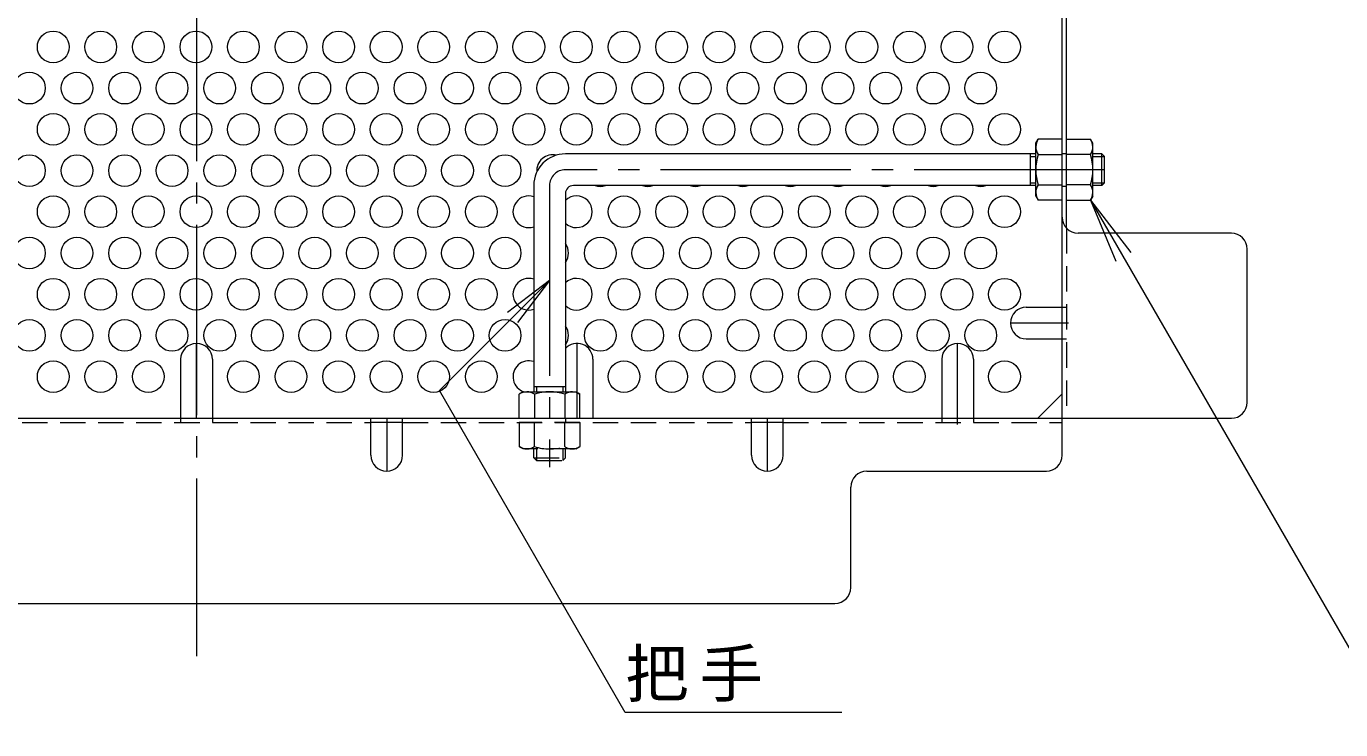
# Model space of a CAD drawing. Units: millimetres at full size, sheet at 1:4; details may follow other scales. Extents: x -1070 to 1072, y -788 to 743.
# Drawn here: x 279 to 527.7, y 255.9 to 388.9 of the extents above; entities that cross this region are included whole.
import ezdxf

# ---------------------------------------------------------------- set-up
doc = ezdxf.new("R2010")
doc.units = ezdxf.units.MM
doc.header["$LTSCALE"] = 4
for name, pattern in [('CHAIN1', [8, 5, -1, 1, -1]), ('CHAIN2', [12, 9, -1, 1, -1]), ('DASHED1', [1.8, 1.2, -0.6])]:
    doc.linetypes.add(name, pattern=pattern)
for name, color, linetype, lineweight in [('4-1', 3, 'Continuous', 9), ('4-5', 7, 'Continuous', 9), ('4-6', 2, 'Continuous', 9), ('4-7', 6, 'Continuous', 5), ('4-8', 2, 'Continuous', 9), ('4-9', 2, 'Continuous', 9)]:
    doc.layers.add(name, color=color, linetype=linetype, lineweight=lineweight)
doc.styles.add('ＭＳ ゴシック', font='')
doc.styles.get('ＭＳ ゴシック').set_extended_font_data('MS Gothic')

msp = doc.modelspace()

# ---------------------------------------------------------------- linework, layer by layer
at = {"layer": '4-1'}
for p, q in [((469.962, 364.808), (380.962, 364.808)), ((468.962, 358.808), (468.962, 364.808)), ((468.962, 364.308), (469.962, 364.308)), ((482.462, 364.808), (480.762, 364.808)), ((480.762, 364.308), (482.962, 364.308)), ((482.462, 358.808), (482.462, 364.808)), ((482.462, 364.808), (482.962, 364.308)), ((482.962, 359.308), (482.962, 364.308)), ((374.962, 358.808), (374.962, 319.808)), ((469.962, 358.808), (382.462, 358.808)), ((468.962, 359.308), (469.962, 359.308)), ((480.762, 359.308), (482.962, 359.308)), ((482.462, 358.808), (480.762, 358.808)), ((482.462, 358.808), (482.962, 359.308)), ((380.962, 357.308), (380.962, 319.808)), ((374.962, 320.808), (380.962, 320.808)), ((375.462, 320.808), (375.462, 319.808)), ((380.462, 320.808), (380.462, 319.808))]:
    msp.add_line(p, q, dxfattribs=at)
at = {"layer": '4-1', "linetype": 'CHAIN2'}
for p, q in [((482.962, 361.808), (380.962, 361.808)), ((377.962, 358.808), (377.962, 305.576))]:
    msp.add_line(p, q, dxfattribs=at)
at = {"layer": '4-1', "linetype": 'DASHED1'}
for p, q in [((374.962, 307.308), (374.962, 309.008)), ((375.462, 309.008), (375.462, 306.808)), ((380.462, 309.008), (380.462, 306.808)), ((380.962, 307.308), (380.962, 309.008)), ((374.962, 307.308), (380.962, 307.308)), ((374.962, 307.308), (375.462, 306.808)), ((375.462, 306.808), (380.462, 306.808)), ((380.962, 307.308), (380.462, 306.808))]:
    msp.add_line(p, q, dxfattribs=at)
at = {"layer": '4-1'}
for centre, radius in [((380.962, 358.808), 6), ((382.462, 357.308), 1.5)]:
    msp.add_arc(centre, radius, 90, 180, dxfattribs=at)
at = {"layer": '4-1', "linetype": 'CHAIN2'}
msp.add_arc((380.962, 358.808), 3, 90, 180, dxfattribs=at)
at = {"layer": '4-5'}
for p, q in [((480.329, 356.058), (538.146, 255.915)), ((480.329, 356.058), (485.112, 344.509)), ((480.329, 356.058), (487.938, 346.141)), ((377.962, 340.869), (370.028, 334.781)), ((433.289, 259.165), (392.289, 259.165))]:
    msp.add_line(p, q, dxfattribs=at)
msp.add_lwpolyline([(392.289, 259.165), (357.139, 320.046), (377.962, 340.869), (371.874, 332.936)], dxfattribs=at)
at = {"layer": '4-6'}
for centre in [(284.043, 385.028), (293.043, 385.028), (302.043, 385.028), (311.043, 385.028), (320.043, 385.028), (329.043, 385.028), (338.043, 385.028), (347.043, 385.028), (356.043, 385.028), (365.043, 385.028), (374.043, 385.028), (383.043, 385.028), (392.043, 385.028), (401.043, 385.028), (410.043, 385.028), (419.043, 385.028), (428.043, 385.028), (437.043, 385.028), (446.043, 385.028), (455.043, 385.028), (464.043, 385.028), (279.543, 377.234), (288.543, 377.234), (297.543, 377.234), (306.543, 377.234), (315.543, 377.234), (324.543, 377.234), (333.543, 377.234), (342.543, 377.234), (351.543, 377.234), (360.543, 377.234), (369.543, 377.234), (378.543, 377.234), (387.543, 377.234), (396.543, 377.234), (405.543, 377.234), (414.543, 377.234), (423.543, 377.234), (432.543, 377.234), (441.543, 377.234), (450.543, 377.234), (459.543, 377.234), (284.043, 369.44), (293.043, 369.44), (302.043, 369.44), (311.043, 369.44), (320.043, 369.44), (329.043, 369.44), (338.043, 369.44), (347.043, 369.44), (356.043, 369.44), (365.043, 369.44), (374.043, 369.44), (383.043, 369.44), (392.043, 369.44), (401.043, 369.44), (410.043, 369.44), (419.043, 369.44), (428.043, 369.44), (437.043, 369.44), (446.043, 369.44), (455.043, 369.44), (464.043, 369.44), (279.543, 361.645), (288.543, 361.645), (297.543, 361.645), (306.543, 361.645), (315.543, 361.645), (324.543, 361.645), (333.543, 361.645), (342.543, 361.645), (351.543, 361.645), (360.543, 361.645), (369.543, 361.645), (284.043, 353.851), (293.043, 353.851), (302.043, 353.851), (311.043, 353.851), (320.043, 353.851), (329.043, 353.851), (338.043, 353.851), (347.043, 353.851), (356.043, 353.851), (365.043, 353.851), (392.043, 353.851), (401.043, 353.851), (410.043, 353.851), (419.043, 353.851), (428.043, 353.851), (437.043, 353.851), (446.043, 353.851), (455.043, 353.851), (464.043, 353.851), (279.543, 346.057), (288.543, 346.057), (297.543, 346.057), (306.543, 346.057), (315.543, 346.057), (324.543, 346.057), (333.543, 346.057), (342.543, 346.057), (351.543, 346.057), (360.543, 346.057), (369.543, 346.057), (387.543, 346.057), (396.543, 346.057), (405.543, 346.057), (414.543, 346.057), (423.543, 346.057), (432.543, 346.057), (441.543, 346.057), (450.543, 346.057), (459.543, 346.057), (284.043, 338.263), (293.043, 338.263), (302.043, 338.263), (311.043, 338.263), (320.043, 338.263), (329.043, 338.263), (338.043, 338.263), (347.043, 338.263), (356.043, 338.263), (365.043, 338.263), (392.043, 338.263), (401.043, 338.263), (410.043, 338.263), (419.043, 338.263), (428.043, 338.263), (437.043, 338.263), (446.043, 338.263), (455.043, 338.263), (464.043, 338.263), (279.543, 330.468), (288.543, 330.468), (297.543, 330.468), (306.543, 330.468), (315.543, 330.468), (324.543, 330.468), (333.543, 330.468), (342.543, 330.468), (351.543, 330.468), (360.543, 330.468), (369.543, 330.468), (387.543, 330.468), (396.543, 330.468), (405.543, 330.468), (414.543, 330.468), (423.543, 330.468), (432.543, 330.468), (441.543, 330.468), (450.543, 330.468), (459.543, 330.468), (284.043, 322.674), (293.043, 322.674), (302.043, 322.674), (320.043, 322.674), (329.043, 322.674), (338.043, 322.674), (347.043, 322.674), (356.043, 322.674), (365.043, 322.674), (392.043, 322.674), (401.043, 322.674), (410.043, 322.674), (419.043, 322.674), (428.043, 322.674), (437.043, 322.674), (446.043, 322.674), (464.043, 322.674)]:
    msp.add_circle(centre, 3, dxfattribs=at)
for centre, start, end in [((378.543, 361.645), 76.29677, 184.60938), ((387.543, 361.645), 251.02858, 288.97142), ((396.543, 361.645), 251.02858, 288.97142), ((405.543, 361.645), 251.02858, 288.97142), ((414.543, 361.645), 251.02858, 288.97142), ((423.543, 361.645), 251.02858, 288.97142), ((432.543, 361.645), 251.02858, 288.97142), ((441.543, 361.645), 251.02858, 288.97142), ((450.543, 361.645), 251.02858, 288.97142), ((459.543, 361.645), 251.02858, 288.97142), ((374.043, 353.851), 72.16065, 287.83935), ((383.043, 353.851), 226.0802, 133.9198), ((378.543, 346.057), 323.74076, 36.25924), ((374.043, 338.263), 72.16065, 287.83935), ((383.043, 338.263), 226.0802, 133.9198), ((378.543, 330.468), 323.74076, 36.25924), ((374.043, 322.674), 72.16065, 252.80416)]:
    msp.add_arc(centre, 3, start, end, dxfattribs=at)
at = {"layer": '4-7', "color": 2, "linetype": 'CHAIN2', "lineweight": 9}
msp.add_line((311.162, 687.415), (311.162, 269.808), dxfattribs=at)
at = {"layer": '4-7', "color": 2, "lineweight": 9}
for p, q in [((474.962, 307.808), (474.962, 649.415)), ((475.762, 350.77), (475.762, 460.151)), ((506.965, 349.809), (477.962, 349.809)), ((509.965, 317.808), (509.965, 346.809)), ((470.349, 314.808), (474.962, 319.42)), ((115.358, 314.808), (506.965, 314.808)), ((350.162, 314.008), (344.162, 314.008)), ((422.162, 314.008), (416.162, 314.008)), ((437.961, 304.808), (471.962, 304.808)), ((434.961, 282.808), (434.961, 301.808)), ((190.363, 279.808), (431.961, 279.808))]:
    msp.add_line(p, q, dxfattribs=at)
at = {"layer": '4-7', "color": 2, "linetype": 'DASHED1', "lineweight": 9}
for p, q in [((475.762, 364.808), (474.962, 364.808)), ((475.762, 358.608), (474.962, 358.608)), ((475.762, 350.77), (475.762, 314.804)), ((474.962, 335.801), (475.762, 335.801)), ((474.962, 329.801), (475.762, 329.801)), ((278.162, 314.008), (344.162, 314.008)), ((308.162, 314.808), (308.162, 314.008)), ((314.162, 314.808), (314.162, 314.008)), ((350.162, 314.008), (416.162, 314.008)), ((380.962, 314.808), (380.962, 314.008)), ((422.162, 314.008), (474.962, 314.008)), ((452.162, 314.808), (452.162, 314.008)), ((458.162, 314.808), (458.162, 314.008))]:
    msp.add_line(p, q, dxfattribs=at)
at = {"layer": '4-7', "color": 2, "lineweight": 9}
for centre, start, end in [((477.962, 352.809), 180, 270), ((506.965, 346.809), 0, 90), ((506.965, 317.808), 270, 0), ((471.962, 307.808), 270, 0), ((437.961, 301.808), 90, 180), ((431.961, 282.808), 270, 0)]:
    msp.add_arc(centre, 3, start, end, dxfattribs=at)
at = {"layer": '4-8'}
for p, q in [((468.162, 335.801), (474.962, 335.801)), ((468.162, 329.801), (474.962, 329.801)), ((308.162, 325.958), (308.162, 314.808)), ((314.162, 325.958), (314.162, 314.808)), ((386.162, 325.958), (386.162, 314.808)), ((452.162, 325.958), (452.162, 314.808)), ((458.162, 325.958), (458.162, 314.808)), ((344.162, 307.808), (344.162, 314.808)), ((350.162, 307.808), (350.162, 314.808)), ((416.162, 307.808), (416.162, 314.808)), ((422.162, 307.808), (422.162, 314.808))]:
    msp.add_line(p, q, dxfattribs=at)
at = {"layer": '4-8', "linetype": 'CHAIN1'}
for p, q in [((476.162, 332.801), (465.162, 332.801)), ((311.162, 314.808), (311.162, 328.958)), ((383.162, 314.808), (383.162, 328.958)), ((455.162, 313.608), (455.162, 328.958)), ((347.162, 314.808), (347.162, 304.808)), ((419.162, 314.808), (419.162, 304.808))]:
    msp.add_line(p, q, dxfattribs=at)
at = {"layer": '4-8'}
for centre, start, end in [((468.162, 332.801), 90, 270), ((311.162, 325.958), 0, 180), ((383.162, 325.958), 0, 137.16657), ((455.162, 325.958), 0, 180), ((347.162, 307.808), 180, 0), ((419.162, 307.808), 180, 0)]:
    msp.add_arc(centre, 3, start, end, dxfattribs=at)
at = {"layer": '4-9'}
for p, q in [((469.962, 366.808), (470.395, 367.558)), ((469.962, 356.808), (469.962, 366.808)), ((474.962, 367.558), (470.395, 367.558)), ((474.962, 356.058), (474.962, 367.558)), ((475.762, 356.058), (475.762, 367.558)), ((475.762, 367.558), (480.329, 367.558)), ((480.762, 366.808), (480.329, 367.558)), ((480.762, 356.808), (480.762, 366.808)), ((470.395, 364.672), (474.962, 364.672)), ((480.329, 364.672), (475.762, 364.672)), ((470.395, 358.945), (474.962, 358.945)), ((480.329, 358.945), (475.762, 358.945)), ((469.962, 356.808), (470.395, 356.058)), ((474.962, 356.058), (470.395, 356.058)), ((475.762, 356.058), (480.329, 356.058)), ((480.762, 356.808), (480.329, 356.058)), ((372.962, 319.808), (372.212, 319.375)), ((372.212, 314.808), (372.212, 319.375)), ((372.962, 319.808), (382.962, 319.808)), ((375.098, 319.375), (375.098, 314.808)), ((380.825, 319.375), (380.825, 314.808)), ((382.962, 319.808), (383.712, 319.375)), ((383.712, 314.808), (383.712, 319.375)), ((372.212, 314.808), (383.712, 314.808))]:
    msp.add_line(p, q, dxfattribs=at)
at = {"layer": '4-9', "linetype": 'DASHED1'}
for p, q in [((383.712, 314.008), (372.212, 314.008)), ((372.212, 314.008), (372.212, 309.441)), ((375.098, 309.441), (375.098, 314.008)), ((380.825, 309.441), (380.825, 314.008)), ((383.712, 314.008), (383.712, 309.441)), ((372.962, 309.008), (372.212, 309.441)), ((382.962, 309.008), (372.962, 309.008)), ((382.962, 309.008), (383.712, 309.441))]:
    msp.add_line(p, q, dxfattribs=at)
at = {"layer": '4-9'}
for centre, radius, start, end in [((472.696, 366.148), 2.735, 180.2103, 212.68507), ((473.244, 365.913), 3.29, 149.99998, 176.07924), ((477.48, 365.913), 3.29, 3.92076, 30.00002), ((478.027, 366.148), 2.735, 327.31493, 359.7897), ((479.644, 361.808), 9.683, 162.79973, 197.20026), ((471.079, 361.808), 9.683, 342.79974, 17.20027), ((472.696, 357.468), 2.735, 147.31491, 179.78969), ((478.027, 357.468), 2.735, 0.21031, 32.68509), ((473.244, 357.703), 3.29, 183.92075, 210), ((477.48, 357.703), 3.29, 330, 356.07925), ((373.857, 316.526), 3.29, 93.92075, 120), ((373.622, 317.074), 2.735, 57.31491, 89.78969), ((377.962, 310.126), 9.683, 72.79973, 107.20026), ((382.302, 317.074), 2.735, 90.2103, 122.68507), ((382.067, 316.526), 3.29, 59.99998, 86.07924)]:
    msp.add_arc(centre, radius, start, end, dxfattribs=at)
at = {"layer": '4-9', "linetype": 'DASHED1'}
for centre, radius, start, end in [((373.857, 312.29), 3.29, 239.99998, 266.07924), ((373.622, 311.743), 2.735, 270.2103, 302.68507), ((377.962, 318.691), 9.683, 252.79973, 287.20026), ((382.302, 311.743), 2.735, 237.31491, 269.78969), ((382.067, 312.29), 3.29, 273.92075, 300)]:
    msp.add_arc(centre, radius, start, end, dxfattribs=at)

# ---------------------------------------------------------------- texts
at = {"layer": '4-5', "insert": (392.289, 261.165), "char_height": 8.798, "attachment_point": 7, "style": 'ＭＳ ゴシック'}
msp.add_mtext('\\T1.17;把手', dxfattribs=at)

doc.saveas('drawing.dxf')
